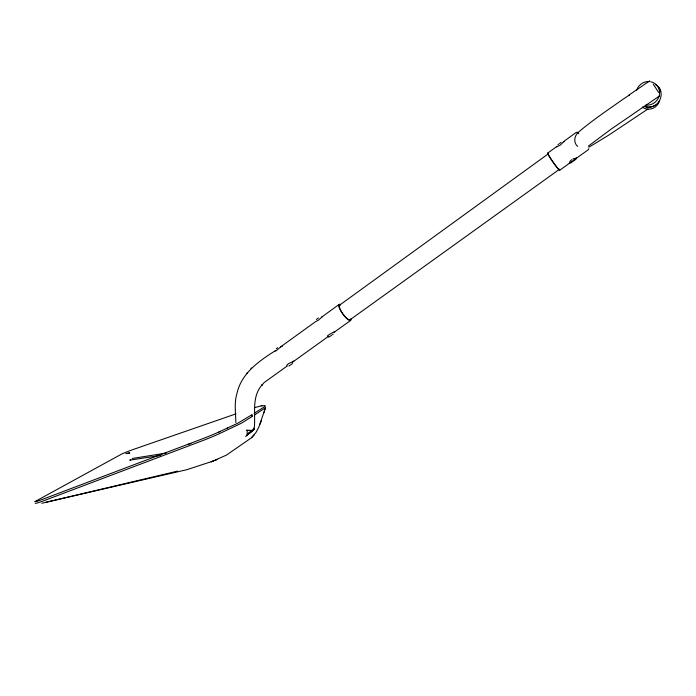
<?xml version="1.0" encoding="UTF-8"?>
<svg xmlns="http://www.w3.org/2000/svg" width="696" height="696" viewBox="0 0 696 696"><rect width="100%" height="100%" fill="white"/><g stroke="black" fill="none" stroke-linecap="round" stroke-linejoin="round"><path stroke-width="1.04" d="M235.848 422.446C235.7 412.798 234.065 402.993 236.945 393.527C241.26 373.43 258.929 361.085 275.216 350.793M247.289 430.372L247.071 435.035L252.691 430.215L247.228 434.957M254.153 429.223C255.998 414.268 250.986 397.12 262.331 384.592L261.818 385.236L264.175 382.539L287.091 366.079M264.01 412.554L265.533 407.177M212.811 461.239L211.14 461.866L226.383 455.132L251.508 437.74L255.893 432.599L258.721 427.387L265.515 407.734L254.536 414.999M260.026 424.273L261.461 420.401M564.012 141.801L563.969 141.41M251.482 415.877L252.083 414.633L252.665 416.173L241.312 423.246L217.839 434.4A38.576 2.871 -21.7 0 1 206.321 439.237L43.935 500.702A14.329 1.018 -22.2 0 1 35.235 503.373M249.42 432.286L247.889 434.391M247.846 434.478L247.402 435.009M293.86 361.033C291.772 362.433 286.3 363.73 286.709 366.296M569.311 163.229L570.059 161.255L571.851 159.61M250.969 368.619L251.534 367.966M246.767 373.465L247.315 372.839M327.842 336.62C325.31 335.968 333.715 332.262 334.654 331.618M253.988 428.501A9.605 2.619 11.1 0 1 253.683 429.824L248.02 434.321L253.683 429.824L254.118 429.336L253.666 428.11M254.284 434.774L251.508 437.74M245.671 436.575L251.587 430.433L252.831 430.189L248.08 434.234M322.431 316.567L318.498 320.143L315.645 321.595L280.471 346.973M569.589 162.925L570.05 162.507M563.586 141.801L560.463 144.959L556.591 146.96M588.285 146.16L611.236 129.047L659.556 95.926M655.319 105.174A12.337 11.719 -45.9 0 1 644.244 106.358A12.337 11.719 -46.2 0 0 655.319 105.183C659.799 102.242 662.174 96.5 660.748 91.28A12.337 11.719 -46.2 0 0 655.919 84.842A12.337 11.719 -45.9 0 1 660.748 91.28M576.079 159.088L571.86 162.194M316.375 319.49L318.455 317.95M557.975 144.655L558.705 144.089M276.251 348.757L277.695 347.695M292.52 363.521L288.892 366.053M332.531 334.628L333.245 334.115M321.691 317.072L339.23 304.352M547.682 153.12L557.244 146.186M563.316 141.775L576.349 132.327L577.428 132.284L578.741 133.675M339.726 305.065L548.213 153.886M350.045 319.777L559.106 169.537A9.579 0.679 55 0 1 553.572 162.777A9.579 0.679 55 0 1 548.161 154.12M292.381 362.277L328.512 336.325M333.802 332.523L350.549 320.491M559.636 170.303L588.381 149.649L588.781 148.631M559.514 143.498L561.133 142.349M331.757 335.185L328.73 337.203M649.733 80.84L629.167 94.943L629.515 95.474M629.245 95.065L621.78 100.137C607.443 110.246 592.835 120.051 579.403 131.361C574.618 134.693 572.747 142.315 577.671 146.386M648.098 108.889L609.331 134.754L588.929 147.195M570.607 163.029L571.164 162.664M251.508 414.99L237.901 423.151L217.43 432.66A38.584 2.819 -21.7 0 1 205.912 437.488L43.491 498.988A14.329 1 -22.2 0 1 34.8 501.668L121.852 453.949A12.311 0.774 -21.8 0 1 133.275 449.477L235.988 413.85M254.153 413.337L264.332 406.882L265.28 405.629L261.766 405.733L254.675 407.604M572.93 158.923L576.619 157.957M226.496 428.64L227.635 428.118M218.814 432.059L220.188 431.468M215.403 460.23L217.413 459.403M213.698 460.874L186.937 469.678L45.927 502.286M214.768 460.439L215.812 460.039M188.007 444.518L190.887 443.439M130.744 459.673L129.752 460.169L160.793 455.393M35.653 501.468L36.218 501.329M177.689 471.096L41.795 503.286M36.514 501.259L37.018 501.146M261.165 405.872L261.766 405.742M132.214 458.49L166.379 453.026M128.977 453.253L129.621 453.166L126.463 453.557M127.525 453.418L129.769 453.148L125.906 453.566M251.587 430.433L246.393 430.276M275.103 351.08C276.991 351.149 280.027 346.451 282.437 346.13M653.257 84.181L658.651 92.507M254.475 413.137L254.658 414.92M650.69 81.745A12.093 11.484 -46.5 0 1 659.46 94.63M659.251 95.648A12.093 11.484 -46.5 0 1 645.94 105.07M636.701 90.062A12.093 11.484 -46.5 0 1 649.681 81.589M659.356 101.398A11.127 10.579 -45.6 0 1 642.26 107.088M350.445 319.255A9.022 2.401 54.3 0 1 342.684 313.496A9.022 2.401 54.3 0 1 340.466 305.031M559.262 169.111A10.51 0.748 55 0 1 553.564 162.873A10.51 0.748 55 0 1 548.117 153.398M350.984 318.811A9.901 2.636 54.3 0 1 343.232 314.653A9.901 2.636 54.3 0 1 340.04 304.317M253.683 429.824A9.605 2.619 11.1 0 1 246.601 430.311"/></g></svg>
